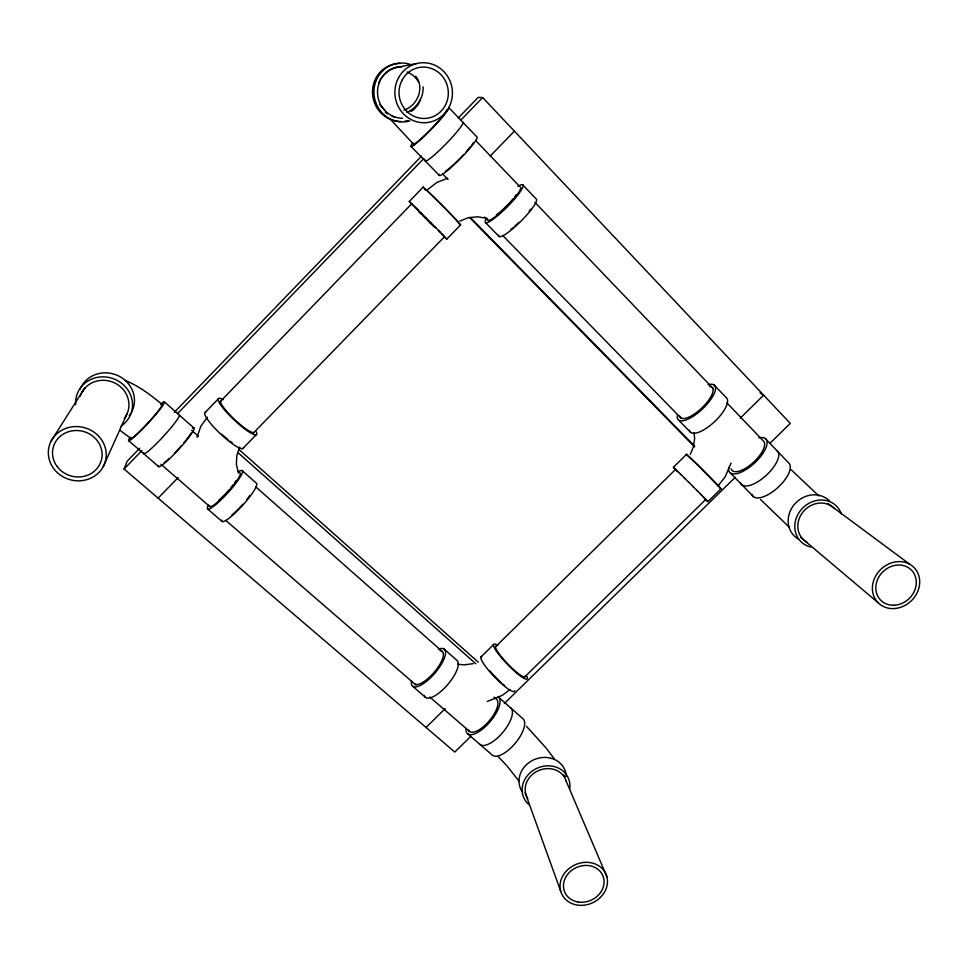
<?xml version="1.0" encoding="UTF-8"?>
<svg xmlns="http://www.w3.org/2000/svg" width="968" height="968" viewBox="0 0 968 968"><rect width="100%" height="100%" fill="white"/><g stroke="black" fill="none" stroke-linecap="round" stroke-linejoin="round"><path stroke-width="1.45" d="M423.185 187.114L409.27 201.501L412.162 204.72M411.63 203.982L418.103 210.068M693.463 446.926L694.649 438.335L693.935 432.563M676.717 470.932L673.389 467.314L686.469 454.416M197.012 437.354L200.848 426.186L207.321 417.184M239.725 447.119L236.833 455.384L236.373 464.241L238.37 473.086M470.968 736.2L454.779 752.051L124.098 469.02L127.147 461.24L139.719 448.208M690.22 454.536L693.741 446.163M731.07 463.079L725.189 476.813L718.123 485.815M103.261 466.576A29.088 26.983 15.2 0 0 75.335 426.573A29.088 26.983 15.2 0 0 53.216 467.931A29.088 26.983 15.2 0 0 103.261 466.576L127.183 413.421M378.766 82.897L380.364 79.328M51.207 440.96L84.397 388.422M82.328 391.713L85.245 387.708M381.174 78.287L384.381 74.137L389.451 70.047L395.234 67.349M174.3 412.368L421.588 156.029M458.263 118.023L478.18 97.381L482.645 97.514L790.287 423.391L769.79 443.477M124.098 469.02L141.921 450.556M177.555 413.626L423.936 158.353M460.635 120.335L482.645 97.514M204.684 412.961L218.078 399.106M219.736 402.119L411.884 203.607M158.135 498.157L178.1 477.587M490.231 156.054L514.407 131.152M253.047 433.349L444.639 236.579M242.738 448.607L256.096 434.874M445.159 237.729L446.792 239.108L460.659 224.866M480.781 657.187L493.414 644.736M494.745 647.604L675.688 469.298M426.053 727.464L445.268 708.564M740.266 418.176L763.631 395.162L760.013 392.923M524.922 676.705L705.926 499.282M706.35 500.359L707.874 501.654L721.039 488.755M504.413 703.433L735.269 477.284M426.561 190.43L436.87 182.444L447.591 178.233M510.1 689.494L502.319 695.339L487.315 701.473M403.898 110.086C417.389 106.008 425.134 87.531 415.671 76.145M406.875 112.312C416.772 108.259 423.754 97.514 423.101 86.805M459.824 221.079L468.355 217.703L477.599 216.784L486.916 218.369M393.867 67.929L416.083 63.694M473.171 663.637L464.144 664.883L457.61 664.181M718.643 486.589L698.243 465.511M444.276 236.712L443.465 235.672M705.539 499.428L704.801 498.508M124.945 380.388C138.763 385.845 150.73 394.992 162.067 404.442M119.996 430.312L131.454 438.819M828.185 503.735L909.751 564.271M384.732 110.062L379.855 104.677M688.611 456.557L698.255 465.523M800.814 537.434L877.952 602.568M160.894 464.229L209.814 506.579M225.762 520.385L416.083 685.163M429.744 696.996L469.553 731.457M128.671 440.706L158.691 466.661M207.648 508.986L222.083 521.474M412.671 686.264L425.521 697.359M467.641 733.78L492.409 755.197A23.801 9.922 -50.1 0 0 515.617 742.807A23.801 9.922 -50.1 0 0 522.575 718.401L498.169 696.827A23.982 9.474 -49.8 0 1 486.481 725.589A23.982 9.474 -49.8 0 1 465.995 728.372M164.33 401.817L193.878 427.929M242.085 470.521L256.29 483.08A25.725 4.513 -47.9 0 1 240.971 507.123A25.725 4.513 -47.9 0 1 221.708 520.131M444.009 648.971L456.666 660.152A24.273 8.676 -49.5 0 1 446.175 686.312A24.273 8.676 -49.5 0 1 424.286 695.339M191.7 430.336L198.428 436.278M237.704 470.932L239.943 472.916A22.603 3.678 -47.8 0 1 226.209 493.801A22.603 3.678 -47.8 0 1 209.536 505.465M255.77 486.88L442.291 651.488M494.019 697.141L496.269 699.126A20.981 8.288 -49.8 0 1 487.908 722.334A20.981 8.288 -49.8 0 1 468.33 729.582M238.6 449.152L478.265 662.16M237.983 452.649L475.796 663.745M818.916 495.979L791.122 469.722M409.27 201.501L421.927 213.843M673.389 467.314L678.629 472.36M676.608 470.424L675.543 469.468L676.511 470.617M789.186 527.149L760.509 499.428M676.898 470.593L681.484 475.131M680.165 473.776L684.981 478.567M684.17 477.708L688.889 482.427M421.032 212.887L426.174 218.066M429.84 222.604L433.966 226.706M688.635 482.124L693.245 486.722M425.896 217.727L430.917 222.761M425.267 218.078L430.107 222.918M692.906 486.432L697.674 491.151M696.766 490.292L701.594 495.108M430.554 222.458L435.721 227.613M425.605 218.357L418.503 211.242M470.46 217.606L694.625 446.151M469.613 217.534L694.637 446.901M434.741 226.694L439.968 231.945M418.781 211.435L421.528 214.243M411.097 146.519L439.399 175.462M485.549 222.664L499.149 236.567M678.532 420.015L690.607 432.357M730.199 472.844L753.467 496.644M700.179 493.753L704.728 498.314M442.775 174.131L448.015 179.503M484.714 217.086L487.86 220.305M502.646 235.442L681.194 418.285M438.456 230.469L443.368 235.442M414.183 144.837L391.181 120.177M702.925 496.548L707.874 501.654M475.494 140.336L520.264 187.09A23.244 3.86 -45.2 0 1 505.647 207.648A23.244 3.86 -45.2 0 1 487.533 219.216M534.88 202.348L713.343 388.712M726.883 402.845L763.062 440.621A21.526 8.664 -42.9 0 1 752.729 462.982A21.526 8.664 -42.9 0 1 731.167 468.766M522.587 184.719L536.078 198.827A26.451 4.743 -45 0 1 519.671 222.446A26.451 4.743 -45 0 1 498.726 235.26M714.021 384.901L726 397.412A24.914 9.075 -43.3 0 1 713.452 422.701A24.914 9.075 -43.3 0 1 689.385 430.288M765.252 438.468L788.339 462.595A24.418 10.382 -42.6 0 1 776.977 488.344A24.418 10.382 -42.6 0 1 752.003 494.333M441.42 233.53L446.792 239.108M526.447 726.303L545.964 747.865L554.265 758.718M498.363 756.77L506.591 765.458L519.223 781.382M563.4 774.787L565.094 776.832M566.256 781.37L606.839 876.621A24.248 20.921 -24.2 0 1 576.904 904.995A24.248 20.921 -24.2 0 1 567.502 869.869A24.248 20.921 -24.2 0 1 606.839 876.621M525.152 792.598L560.714 891.238M192.451 428.316A26.184 3.11 -47.5 0 1 179.262 448.728A26.184 3.11 -47.5 0 1 158.607 465.548M191.047 433.095A22.917 2.723 -47.5 0 1 183.823 442.884M180.968 446.212A22.917 2.723 -47.5 0 1 174.821 452.891M168.904 458.675A22.917 2.723 -47.5 0 1 164.173 462.68M179.165 414.933A26.293 2.771 -47.4 0 1 161.862 438.044A26.293 2.771 -47.4 0 1 143.736 452.685M236.107 480.564A19.348 3.146 -47.8 0 1 234.704 482.669M233.227 484.69A19.348 3.146 -47.8 0 1 231.037 487.473M229.44 489.384A19.348 3.146 -47.8 0 1 218.707 500.299M249.853 495.507A22.494 3.945 -47.9 0 1 246.574 499.803M242.774 504.28A22.494 3.945 -47.9 0 1 231.897 514.976M238.793 471.561A25.834 4.199 -47.8 0 1 227.916 492.76A25.834 4.199 -47.8 0 1 208.229 505.211M243.525 447.543A26.233 5.034 43.2 0 1 220.692 434.087A26.233 5.034 43.2 0 1 205.652 412.065M232.138 442.63A22.954 4.404 43.2 0 1 230.094 441.154M227.928 439.496A22.954 4.404 43.2 0 1 221.648 434.087M253.773 432.575A22.954 4.102 43.3 0 1 232.562 417.559A22.954 4.102 43.3 0 1 221.333 400.583M256.254 431.74A26.269 4.695 43.3 0 1 232.635 418.491A26.269 4.695 43.3 0 1 223.221 399.663M510.414 707.656A23.885 9.704 -49.9 0 1 503.191 731.941A23.885 9.704 -49.9 0 1 480.067 744.525M438.407 649.153A24.369 8.434 -49.3 0 1 443.828 659.414A24.369 8.434 -49.3 0 1 423.56 683.517A24.369 8.434 -49.3 0 1 411.473 681.17M439.98 650.811A21.296 7.369 -49.3 0 1 436.181 669.808A21.296 7.369 -49.3 0 1 414.655 683.904M514.722 690.668A24.079 4.332 46.1 0 1 494.829 677.237A24.079 4.332 46.1 0 1 481.616 656.437M504.739 685.538A21.066 3.787 46.1 0 1 502.949 684.086M501.049 682.452A21.066 3.787 46.1 0 1 489.687 670.691M525.249 676.16A21.066 3.521 46 0 1 508.031 664.193A21.066 3.521 46 0 1 496.233 646.225M526.858 676.269A24.103 4.029 46 0 1 506.252 663.092A24.103 4.029 46 0 1 497.842 645.475M528.891 804.577A24.345 21.562 -23.9 0 1 538.74 767.539A24.345 21.562 -23.9 0 1 569.656 789.222M527.79 798.745A21.284 18.84 -23.9 0 1 538.389 770.637A21.284 18.84 -23.9 0 1 566.341 781.624M522.03 791.534A24.043 21.344 -23.9 0 1 536.163 758.851A24.043 21.344 -23.9 0 1 566.244 776.36M75.673 404.709A28.629 26.814 18.3 0 1 115.918 379.759A28.629 26.814 18.3 0 1 121.06 426.114M80.296 396.094A25.023 23.438 18.3 0 1 115.059 383.134A25.023 23.438 18.3 0 1 124.352 418.285M130.837 413.457A28.217 26.463 18.6 0 1 129.264 415.744M80.078 389.354A28.217 26.463 18.6 0 1 117.491 375.415A28.217 26.463 18.6 0 1 131.527 412.259M160.615 404.092A26.402 2.432 -47.3 0 1 159.914 409.44A26.402 2.432 -47.3 0 1 136.851 434.596A26.402 2.432 -47.3 0 1 130.002 437.476M160.966 404.684A23.075 2.117 -47.3 0 1 148.673 422.096A23.075 2.117 -47.3 0 1 130.97 437.379M425.46 189.655A23.426 0.629 45.2 0 1 440.259 203.534A23.426 0.629 45.2 0 1 458.324 222.519M810.894 547.065A25.144 22.445 -44.4 0 1 801.928 508.829A25.144 22.445 -44.4 0 1 841.349 513.96M807.01 542.31A21.974 19.614 -44.4 0 1 803.101 511.842A21.974 19.614 -44.4 0 1 834.513 508.624M798.6 539.212A24.829 22.204 -44.5 0 1 794.111 504.751A24.829 22.204 -44.5 0 1 829.636 501.146M776.844 450.58A24.515 10.14 -42.7 0 1 765.264 476.232A24.515 10.14 -42.7 0 1 740.447 482.524M758.827 437.875A24.599 9.91 -42.9 0 1 765.264 449.285A24.599 9.91 -42.9 0 1 742.601 471.513A24.599 9.91 -42.9 0 1 728.722 467.399M707.935 384.756A25.011 8.821 -43.4 0 1 713.392 395.222A25.011 8.821 -43.4 0 1 690.45 417.934A25.011 8.821 -43.4 0 1 677.467 414.921M709.568 386.498A21.865 7.708 -43.4 0 1 702.683 407.153A21.865 7.708 -43.4 0 1 679.73 416.046M687.462 455.855A24.527 0.617 44.8 0 1 704.317 471.368A24.527 0.617 44.8 0 1 719.393 487.569M516.198 194.653A19.892 3.303 -45.2 0 1 514.686 196.734M513.113 198.73A19.892 3.303 -45.2 0 1 496.378 214.944M439.242 174.409A26.935 3.267 -45.5 0 0 459.11 159.865A26.935 3.267 -45.5 0 0 476.8 136.839L448.704 107.46A27.164 2.553 -45.8 0 1 427.929 132.664A27.164 2.553 -45.8 0 1 412.308 143.421M473.34 142.792A23.571 2.856 -45.5 0 1 471.912 144.825M470.557 146.591A23.571 2.856 -45.5 0 1 466.274 151.673M463.66 154.541A23.571 2.856 -45.5 0 1 445.304 171.445M462.813 122.21A27.044 2.916 -45.7 0 1 444.808 145.091A27.044 2.916 -45.7 0 1 425.218 160.059M530.645 209.148A23.111 4.138 -45 0 1 529.157 211.109M518.884 222.35A23.111 4.138 -45 0 1 514.94 225.992M512.798 227.831A23.111 4.138 -45 0 1 510.741 229.489M517.88 186.413A26.559 4.404 -45.2 0 1 519.332 192.995A26.559 4.404 -45.2 0 1 495.374 217.534A26.559 4.404 -45.2 0 1 486.105 218.974M423.113 187.308A26.765 0.726 45.2 0 1 444.905 208.096A26.765 0.726 45.2 0 1 458.905 223.62M425.787 190.418A26.765 0.726 45.2 0 1 424.323 188.784M409.887 120.964A29.488 28.266 79 0 1 373.963 90.726A29.488 28.266 79 0 1 412.259 65.11M402.579 118.265A25.773 24.708 79 0 1 377.52 92.383A25.773 24.708 79 0 1 402.095 66.792M394.412 117.031A25.434 24.381 78.7 0 1 391.979 116.208M387.406 113.8A25.434 24.381 78.7 0 1 385.312 112.227M400.752 121.496A29.064 27.866 78.7 0 1 372.474 92.299A29.064 27.866 78.7 0 1 400.171 63.452M407.915 120.54A29.064 27.866 78.7 0 1 405.084 121.157M446.333 109.928A23.74 2.226 -45.8 0 1 430.312 129.797A23.74 2.226 -45.8 0 1 413.421 143.264M406.996 72.019A21.78 20.872 78.7 0 1 418.466 81.869M420.269 99.716A21.78 20.872 78.7 0 1 416.252 107M415.332 108.029A21.78 20.872 78.7 0 1 411.049 111.441M56.713 465.935A24.902 23.099 15.2 0 0 99.547 464.761A24.902 23.099 15.2 0 0 75.625 430.518A24.902 23.099 15.2 0 0 56.713 465.935M577.92 901.97A20.751 17.908 -24.2 0 0 603.524 877.673A20.751 17.908 -24.2 0 0 569.837 871.914A20.751 17.908 -24.2 0 0 577.92 901.97M894.142 605.23A21.526 18.767 -43.5 0 0 914.47 574.339A21.526 18.767 -43.5 0 0 879.537 575.827A21.526 18.767 -43.5 0 0 894.142 605.23M893.791 608.582A25.144 21.913 -43.5 0 0 917.567 572.511A25.144 21.913 -43.5 0 0 876.754 574.218A25.144 21.913 -43.5 0 0 893.791 608.582M402.228 79.86A25.7 24.623 82.1 0 0 423.875 118.471A25.7 24.623 82.1 0 0 444.917 80.017A25.7 24.623 82.1 0 0 402.228 79.86M398.598 77.658A30.032 28.762 82.1 0 0 423.899 122.742A30.032 28.762 82.1 0 0 448.462 77.815A30.032 28.762 82.1 0 0 398.598 77.658"/></g></svg>
